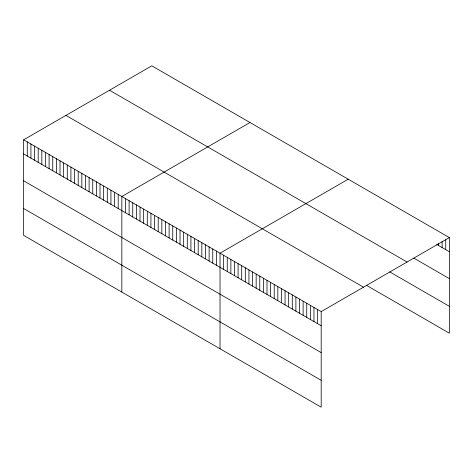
<?xml version="1.0" encoding="UTF-8"?>
<svg xmlns="http://www.w3.org/2000/svg" width="473" height="473" viewBox="0 0 473 473"><rect width="100%" height="100%" fill="white"/><g stroke="black" fill="none" stroke-linecap="round" stroke-linejoin="round"><path stroke-width="0.71" d="M23.65 139.819L321.191 311.601L321.191 407.176L23.65 235.394L23.65 139.819L151.809 65.824L449.35 237.606L449.35 333.181L366.25 285.207M249.998 122.513L121.839 196.502L121.839 292.083M348.187 179.202L220.028 253.191L220.028 348.772M321.191 311.601L449.35 237.606M436.703 244.44L449.35 251.742M413.822 258.104L449.35 278.621M109.517 90.242L407.058 262.024M389.734 271.892L449.35 306.309M65.942 115.4L363.483 287.182M23.65 153.95L321.191 325.737M23.65 180.828L321.191 352.61M23.65 208.516L321.191 380.304M445.737 239.764L445.737 249.655M442.125 241.206L442.125 247.568M438.512 243.364L438.512 245.487M317.578 309.513L317.578 323.65M313.966 307.426L313.966 321.563M310.353 305.339L310.353 319.476M306.74 303.258L306.74 317.389M303.122 301.171L303.122 315.308M299.51 299.084L299.51 313.221M295.897 296.997L295.897 311.133M292.284 294.91L292.284 309.046M288.672 292.828L288.672 306.959M285.059 290.741L285.059 304.878M281.447 288.654L281.447 302.791M277.834 286.567L277.834 300.704M274.222 284.48L274.222 298.617M270.609 282.399L270.609 296.53M266.997 280.312L266.997 294.448M263.384 278.225L263.384 292.361M259.772 276.137L259.772 290.274M256.159 274.05L256.159 288.187M252.541 271.963L252.541 286.1M248.928 269.882L248.928 284.019M245.316 267.795L245.316 281.932M241.703 265.708L241.703 279.845M238.09 263.621L238.09 277.757M234.478 261.534L234.478 275.67M230.865 259.452L230.865 273.589M227.253 257.365L227.253 271.502M223.64 255.278L223.64 269.415M216.392 251.092L216.392 265.229M212.755 248.993L212.755 263.13M209.119 246.894L209.119 261.031M205.477 244.795L205.477 258.932M201.841 242.696L201.841 256.833M198.205 240.597L198.205 254.734M194.569 238.498L194.569 252.629M190.932 236.394L190.932 250.53M187.296 234.295L187.296 248.431M183.66 232.196L183.66 246.332M180.024 230.097L180.024 244.234M176.388 227.998L176.388 242.135M172.751 225.899L172.751 240.036M169.115 223.8L169.115 237.937M165.479 221.701L165.479 235.838M161.843 219.602L161.843 233.733M158.207 217.497L158.207 231.634M154.565 215.398L154.565 229.535M150.928 213.299L150.928 227.436M147.292 211.2L147.292 225.337M143.656 209.101L143.656 223.238M140.02 207.003L140.02 221.139M136.384 204.904L136.384 219.04M132.747 202.805L132.747 216.941M129.111 200.706L129.111 214.837M125.475 198.607L125.475 212.738M118.203 194.403L118.203 208.54M114.567 192.304L114.567 206.441M110.93 190.205L110.93 204.342M107.294 188.106L107.294 202.243M103.658 186.007L103.658 200.144M100.016 183.908L100.016 198.045M96.38 181.809L96.38 195.946M92.743 179.71L92.743 193.841M89.107 177.606L89.107 191.742M85.471 175.507L85.471 189.643M81.835 173.408L81.835 187.544M78.199 171.309L78.199 185.446M74.563 169.21L74.563 183.347M70.926 167.111L70.926 181.248M67.29 165.012L67.29 179.149M63.654 162.913L63.654 177.05M60.018 160.814L60.018 174.945M56.382 158.709L56.382 172.846M52.745 156.61L52.745 170.747M49.103 154.511L49.103 168.648M45.467 152.412L45.467 166.549M41.831 150.313L41.831 164.45M38.195 148.215L38.195 162.351M34.559 146.116L34.559 160.252M30.922 144.017L30.922 158.153M27.286 141.918L27.286 156.049"/></g></svg>
